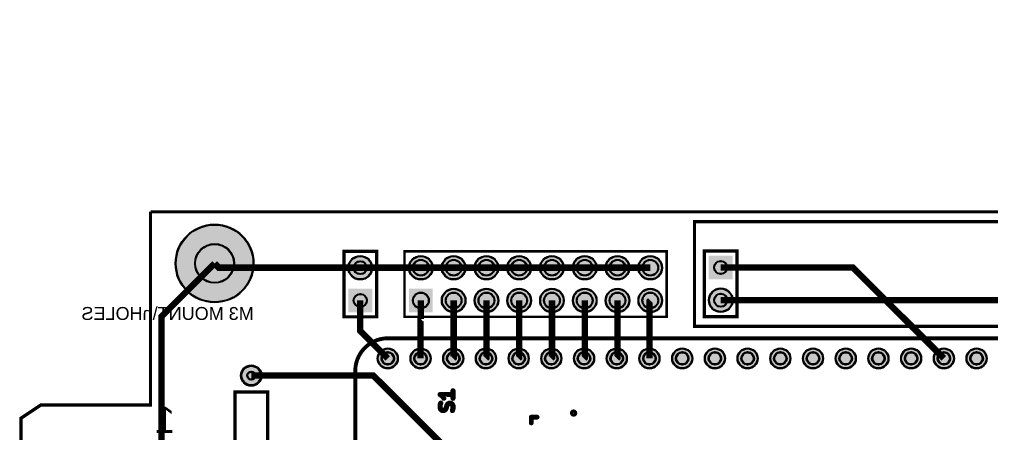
# Model space of a CAD drawing. Header units: millimetres. Extents: x -10 to 141, y -75 to 15.
# Drawn here: x -0.1 to 75.2, y -17.2 to 14.9 of the extents above; entities that cross this region are included whole.
import ezdxf

# ---------------------------------------------------------------- set-up
doc = ezdxf.new("R2010")
doc.units = ezdxf.units.MM
for name, color, linetype, true_color in [('BoardOutLine', 7, 'Continuous', 0xff00ff), ('BottomLayer', 7, 'Continuous', 0x0000ff), ('BottomSolderMaskLayer', 7, 'Continuous', 0xaa00ff), ('Multi-Layer', 7, 'Continuous', 0xc0c0c0), ('TopLayer', 7, 'Continuous', 0xff0000), ('TopSilkLayer', 7, 'Continuous', 0xffcc00), ('TopSolderMaskLayer', 7, 'Continuous', 0x800080)]:
    doc.layers.add(name, color=color, linetype=linetype, true_color=true_color)
doc.styles.get("Standard").update_dxf_attribs({"font": 'arial.ttf'})

msp = doc.modelspace()

# ---------------------------------------------------------------- hatches: boundary and pattern name
at = {"layer": 'BottomSolderMaskLayer'}
for points in [[(11.975, -4, 1), (18.025, -4, 1)], [(25.364, -4.333, 1), (27.214, -4.333, 1)], [(30.063, -4.333, 1), (31.913, -4.333, 1)], [(32.603, -4.333, 1), (34.453, -4.333, 1)], [(35.143, -4.333, 1), (36.993, -4.333, 1)], [(37.683, -4.333, 1), (39.533, -4.333, 1)], [(40.223, -4.333, 1), (42.073, -4.333, 1)], [(42.763, -4.333, 1), (44.613, -4.333, 1)], [(45.303, -4.333, 1), (47.153, -4.333, 1)], [(47.843, -4.333, 1), (49.693, -4.333, 1)], [(55.155, -3.393), (55.155, -5.243), (53.304, -5.243), (53.304, -3.393)], [(25.364, -7.799), (25.364, -5.948), (27.214, -5.948), (27.214, -7.799)], [(30.063, -5.948), (31.913, -5.948), (31.913, -7.799), (30.063, -7.799)], [(32.603, -6.873, 1), (34.453, -6.873, 1)], [(35.143, -6.873, 1), (36.993, -6.873, 1)], [(37.683, -6.873, 1), (39.533, -6.873, 1)], [(40.223, -6.873, 1), (42.073, -6.873, 1)], [(42.763, -6.873, 1), (44.613, -6.873, 1)], [(45.303, -6.873, 1), (47.153, -6.873, 1)], [(47.843, -6.873, 1), (49.693, -6.873, 1)], [(53.304, -6.858, 1), (55.155, -6.858, 1)], [(27.638, -11.367, 1), (29.212, -11.367, 1)], [(30.173, -11.367, 1), (31.748, -11.367, 1)], [(32.708, -11.367, 1), (34.283, -11.367, 1)], [(35.243, -11.367, 1), (36.818, -11.367, 1)], [(37.779, -11.367, 1), (39.353, -11.367, 1)], [(40.314, -11.367, 1), (41.888, -11.367, 1)], [(42.849, -11.367, 1), (44.424, -11.367, 1)], [(45.384, -11.367, 1), (46.959, -11.367, 1)], [(47.919, -11.367, 1), (49.494, -11.367, 1)], [(50.455, -11.367, 1), (52.029, -11.367, 1)], [(52.99, -11.367, 1), (54.565, -11.367, 1)], [(55.525, -11.367, 1), (57.1, -11.367, 1)], [(58.06, -11.367, 1), (59.635, -11.367, 1)], [(60.595, -11.367, 1), (62.17, -11.367, 1)], [(63.131, -11.367, 1), (64.705, -11.367, 1)], [(65.666, -11.367, 1), (67.241, -11.367, 1)], [(68.201, -11.367, 1), (69.776, -11.367, 1)], [(70.736, -11.367, 1), (72.311, -11.367, 1)], [(73.272, -11.367, 1), (74.846, -11.367, 1)], [(17.043, -12.7, 1), (18.644, -12.7, 1)]]:
    msp.add_hatch(color=256, dxfattribs=at).paths.add_polyline_path(points)
at = {"layer": 'Multi-Layer'}
for points in [[(25.389, -4.333, 1), (27.189, -4.333, 1)], [(30.088, -4.333, 1), (31.888, -4.333, 1)], [(32.628, -4.333, 1), (34.428, -4.333, 1)], [(35.168, -4.333, 1), (36.968, -4.333, 1)], [(37.708, -4.333, 1), (39.508, -4.333, 1)], [(40.248, -4.333, 1), (42.048, -4.333, 1)], [(42.788, -4.333, 1), (44.588, -4.333, 1)], [(45.328, -4.333, 1), (47.128, -4.333, 1)], [(47.868, -4.333, 1), (49.668, -4.333, 1)], [(55.129, -3.418), (55.129, -5.218), (53.329, -5.218), (53.329, -3.418)], [(25.389, -7.773), (25.389, -5.973), (27.189, -5.973), (27.189, -7.773)], [(30.088, -5.973), (31.888, -5.973), (31.888, -7.773), (30.088, -7.773)], [(32.628, -6.873, 1), (34.428, -6.873, 1)], [(35.168, -6.873, 1), (36.968, -6.873, 1)], [(37.708, -6.873, 1), (39.508, -6.873, 1)], [(40.248, -6.873, 1), (42.048, -6.873, 1)], [(42.788, -6.873, 1), (44.588, -6.873, 1)], [(45.328, -6.873, 1), (47.128, -6.873, 1)], [(47.868, -6.873, 1), (49.668, -6.873, 1)], [(53.329, -6.858, 1), (55.129, -6.858, 1)], [(27.663, -11.367, 1), (29.187, -11.367, 1)], [(30.198, -11.367, 1), (31.722, -11.367, 1)], [(32.734, -11.367, 1), (34.258, -11.367, 1)], [(35.269, -11.367, 1), (36.793, -11.367, 1)], [(37.804, -11.367, 1), (39.328, -11.367, 1)], [(40.339, -11.367, 1), (41.863, -11.367, 1)], [(42.874, -11.367, 1), (44.398, -11.367, 1)], [(45.409, -11.367, 1), (46.933, -11.367, 1)], [(47.945, -11.367, 1), (49.469, -11.367, 1)], [(50.48, -11.367, 1), (52.004, -11.367, 1)], [(53.015, -11.367, 1), (54.539, -11.367, 1)], [(55.55, -11.367, 1), (57.074, -11.367, 1)], [(58.086, -11.367, 1), (59.61, -11.367, 1)], [(60.621, -11.367, 1), (62.145, -11.367, 1)], [(63.156, -11.367, 1), (64.68, -11.367, 1)], [(65.691, -11.367, 1), (67.215, -11.367, 1)], [(68.227, -11.367, 1), (69.751, -11.367, 1)], [(70.762, -11.367, 1), (72.286, -11.367, 1)], [(73.297, -11.367, 1), (74.821, -11.367, 1)], [(17.094, -12.7, 1), (18.594, -12.7, 1)]]:
    msp.add_hatch(color=256, dxfattribs=at).paths.add_polyline_path(points)
at = {"layer": 'TopSolderMaskLayer'}
for points in [[(11.975, -4, 1), (18.025, -4, 1)], [(25.364, -4.333, 1), (27.214, -4.333, 1)], [(30.063, -4.333, 1), (31.913, -4.333, 1)], [(32.603, -4.333, 1), (34.453, -4.333, 1)], [(35.143, -4.333, 1), (36.993, -4.333, 1)], [(37.683, -4.333, 1), (39.533, -4.333, 1)], [(40.223, -4.333, 1), (42.073, -4.333, 1)], [(42.763, -4.333, 1), (44.613, -4.333, 1)], [(45.303, -4.333, 1), (47.153, -4.333, 1)], [(47.843, -4.333, 1), (49.693, -4.333, 1)], [(55.155, -3.393), (55.155, -5.243), (53.304, -5.243), (53.304, -3.393)], [(25.364, -7.799), (25.364, -5.948), (27.214, -5.948), (27.214, -7.799)], [(30.063, -5.948), (31.913, -5.948), (31.913, -7.799), (30.063, -7.799)], [(32.603, -6.873, 1), (34.453, -6.873, 1)], [(35.143, -6.873, 1), (36.993, -6.873, 1)], [(37.683, -6.873, 1), (39.533, -6.873, 1)], [(40.223, -6.873, 1), (42.073, -6.873, 1)], [(42.763, -6.873, 1), (44.613, -6.873, 1)], [(45.303, -6.873, 1), (47.153, -6.873, 1)], [(47.843, -6.873, 1), (49.693, -6.873, 1)], [(53.304, -6.858, 1), (55.155, -6.858, 1)], [(27.638, -11.367, 1), (29.212, -11.367, 1)], [(30.173, -11.367, 1), (31.748, -11.367, 1)], [(32.708, -11.367, 1), (34.283, -11.367, 1)], [(35.243, -11.367, 1), (36.818, -11.367, 1)], [(37.779, -11.367, 1), (39.353, -11.367, 1)], [(40.314, -11.367, 1), (41.888, -11.367, 1)], [(42.849, -11.367, 1), (44.424, -11.367, 1)], [(45.384, -11.367, 1), (46.959, -11.367, 1)], [(47.919, -11.367, 1), (49.494, -11.367, 1)], [(50.455, -11.367, 1), (52.029, -11.367, 1)], [(52.99, -11.367, 1), (54.565, -11.367, 1)], [(55.525, -11.367, 1), (57.1, -11.367, 1)], [(58.06, -11.367, 1), (59.635, -11.367, 1)], [(60.595, -11.367, 1), (62.17, -11.367, 1)], [(63.131, -11.367, 1), (64.705, -11.367, 1)], [(65.666, -11.367, 1), (67.241, -11.367, 1)], [(68.201, -11.367, 1), (69.776, -11.367, 1)], [(70.736, -11.367, 1), (72.311, -11.367, 1)], [(73.272, -11.367, 1), (74.846, -11.367, 1)], [(17.043, -12.7, 1), (18.644, -12.7, 1)]]:
    msp.add_hatch(color=256, dxfattribs=at).paths.add_polyline_path(points)

# ---------------------------------------------------------------- linework, layer by layer
at = {"layer": 'BoardOutLine', "const_width": 0.254}
for points in [[(100, -75.063), (10.033, -75.184), (10.033, -66.04), (10.033, -66.04), (10.033, -58.039), (1.524, -58.039), (0, -57.023), (0, -33.528), (0, -21.082), (10.033, -21.082), (10.033, -20.066), (0, -20.066), (0, -16.002), (0.762, -15.494), (1.524, -14.986), (3.683, -14.986), (10.033, -14.986), (10.033, -8.001), (10.033, -8.001), (10.033, 0)], [(10.033, 0), (100, 0), (100, -75)]]:
    msp.add_lwpolyline(points, dxfattribs=at)
at = {"layer": 'BottomLayer', "const_width": 0.5}
for points in [[(10.884, -18.542), (10.884, -8.116), (15, -4)], [(28.425, -11.367), (26.289, -9.231), (26.289, -6.873)], [(30.988, -6.873), (30.988, -8.324)], [(33.496, -11.367), (33.528, -11.334), (33.528, -6.873)], [(36.031, -11.367), (36.068, -11.329), (36.068, -6.873)], [(38.566, -11.367), (38.608, -11.325), (38.608, -6.873)], [(41.101, -11.367), (41.148, -11.32), (41.148, -6.873)], [(43.636, -11.367), (43.688, -11.315), (43.688, -6.873)], [(46.171, -11.367), (46.228, -11.31), (46.228, -6.873)], [(48.707, -11.367), (48.707, -6.934), (48.768, -6.873)], [(93.188, -43.688), (93.188, -15.839), (84.208, -6.858), (54.229, -6.858)], [(30.96, -11.367), (30.96, -8.351), (30.988, -8.324)]]:
    msp.add_lwpolyline(points, dxfattribs=at)
at = {"layer": 'BottomSolderMaskLayer'}
for centre, radius in [((15, -4), 3.025), ((15, -4), 1.513), ((26.289, -4.333), 0.925), ((30.988, -4.333), 0.925), ((30.988, -4.333), 0.617), ((33.528, -4.333), 0.925), ((33.528, -4.333), 0.617), ((36.068, -4.333), 0.925), ((36.068, -4.333), 0.617), ((38.608, -4.333), 0.925), ((38.608, -4.333), 0.617), ((41.148, -4.333), 0.925), ((41.148, -4.333), 0.617), ((43.688, -4.333), 0.925), ((43.688, -4.333), 0.617), ((46.228, -4.333), 0.925), ((46.228, -4.333), 0.617), ((48.768, -4.333), 0.925), ((48.768, -4.333), 0.617), ((26.289, -4.333), 0.514), ((54.229, -4.318), 0.514), ((33.528, -6.873), 0.925), ((36.068, -6.873), 0.925), ((38.608, -6.873), 0.925), ((41.148, -6.873), 0.925), ((43.688, -6.873), 0.925), ((46.228, -6.873), 0.925), ((48.768, -6.873), 0.925), ((54.229, -6.858), 0.925), ((26.289, -6.873), 0.514), ((30.988, -6.873), 0.617), ((33.528, -6.873), 0.617), ((36.068, -6.873), 0.617), ((38.608, -6.873), 0.617), ((41.148, -6.873), 0.617), ((43.688, -6.873), 0.617), ((46.228, -6.873), 0.617), ((48.768, -6.873), 0.617), ((54.229, -6.858), 0.514), ((28.425, -11.367), 0.787), ((28.425, -11.367), 0.472), ((30.96, -11.367), 0.787), ((30.96, -11.367), 0.472), ((33.496, -11.367), 0.787), ((33.495, -11.367), 0.472), ((36.031, -11.367), 0.787), ((36.031, -11.367), 0.472), ((38.566, -11.367), 0.787), ((38.566, -11.367), 0.472), ((41.101, -11.367), 0.787), ((41.101, -11.367), 0.472), ((43.636, -11.367), 0.787), ((43.636, -11.367), 0.472), ((46.171, -11.367), 0.787), ((46.172, -11.367), 0.472), ((48.707, -11.367), 0.787), ((48.707, -11.367), 0.472), ((51.242, -11.367), 0.787), ((51.242, -11.367), 0.472), ((53.777, -11.367), 0.787), ((53.777, -11.367), 0.472), ((56.312, -11.367), 0.787), ((56.312, -11.367), 0.472), ((58.848, -11.367), 0.787), ((58.848, -11.367), 0.472), ((61.383, -11.367), 0.787), ((61.383, -11.367), 0.472), ((63.918, -11.367), 0.787), ((63.918, -11.367), 0.472), ((66.453, -11.367), 0.787), ((66.453, -11.367), 0.472), ((68.989, -11.367), 0.787), ((68.988, -11.367), 0.472), ((71.524, -11.367), 0.787), ((71.524, -11.367), 0.472), ((74.059, -11.367), 0.787), ((74.059, -11.367), 0.472), ((17.844, -12.7), 0.801), ((17.844, -12.7), 0.32)]:
    msp.add_circle(centre, radius, dxfattribs=at)
at = {"layer": 'Multi-Layer'}
for centre, radius in [((15, -4), 3), ((15, -4), 1.5), ((26.289, -4.333), 0.9), ((30.988, -4.333), 0.9), ((30.988, -4.333), 0.6), ((33.528, -4.333), 0.9), ((33.528, -4.333), 0.6), ((36.068, -4.333), 0.9), ((36.068, -4.333), 0.6), ((38.608, -4.333), 0.9), ((38.608, -4.333), 0.6), ((41.148, -4.333), 0.9), ((41.148, -4.333), 0.6), ((43.688, -4.333), 0.9), ((43.688, -4.333), 0.6), ((46.228, -4.333), 0.9), ((46.228, -4.333), 0.6), ((48.768, -4.333), 0.9), ((48.768, -4.333), 0.6), ((26.289, -4.333), 0.5), ((54.229, -4.318), 0.5), ((33.528, -6.873), 0.9), ((36.068, -6.873), 0.9), ((38.608, -6.873), 0.9), ((41.148, -6.873), 0.9), ((43.688, -6.873), 0.9), ((46.228, -6.873), 0.9), ((48.768, -6.873), 0.9), ((54.229, -6.858), 0.9), ((26.289, -6.873), 0.5), ((30.988, -6.873), 0.6), ((33.528, -6.873), 0.6), ((36.068, -6.873), 0.6), ((38.608, -6.873), 0.6), ((41.148, -6.873), 0.6), ((43.688, -6.873), 0.6), ((46.228, -6.873), 0.6), ((48.768, -6.873), 0.6), ((54.229, -6.858), 0.5), ((28.425, -11.367), 0.762), ((28.425, -11.367), 0.457), ((30.96, -11.367), 0.762), ((30.96, -11.367), 0.457), ((33.496, -11.367), 0.762), ((33.495, -11.367), 0.457), ((36.031, -11.367), 0.762), ((36.031, -11.367), 0.457), ((38.566, -11.367), 0.762), ((38.566, -11.367), 0.457), ((41.101, -11.367), 0.762), ((41.101, -11.367), 0.457), ((43.636, -11.367), 0.762), ((43.636, -11.367), 0.457), ((46.171, -11.367), 0.762), ((46.172, -11.367), 0.457), ((48.707, -11.367), 0.762), ((48.707, -11.367), 0.457), ((51.242, -11.367), 0.762), ((51.242, -11.367), 0.457), ((53.777, -11.367), 0.762), ((53.777, -11.367), 0.457), ((56.312, -11.367), 0.762), ((56.312, -11.367), 0.457), ((58.848, -11.367), 0.762), ((58.848, -11.367), 0.457), ((61.383, -11.367), 0.762), ((61.383, -11.367), 0.457), ((63.918, -11.367), 0.762), ((63.918, -11.367), 0.457), ((66.453, -11.367), 0.762), ((66.453, -11.367), 0.457), ((68.989, -11.367), 0.762), ((68.988, -11.367), 0.457), ((71.524, -11.367), 0.762), ((71.524, -11.367), 0.457), ((74.059, -11.367), 0.762), ((74.059, -11.367), 0.457), ((17.844, -12.7), 0.75), ((17.844, -12.7), 0.3)]:
    msp.add_circle(centre, radius, dxfattribs=at)
at = {"layer": 'TopLayer', "const_width": 0.5}
for points in [[(26.289, -4.333), (15.333, -4.333), (15, -4)], [(30.988, -4.333), (26.289, -4.333)], [(33.528, -4.333), (30.988, -4.333)], [(33.528, -4.333), (36.068, -4.333)], [(36.068, -4.333), (38.608, -4.333)], [(38.608, -4.333), (41.148, -4.333)], [(41.148, -4.333), (43.688, -4.333)], [(43.688, -4.333), (46.228, -4.333)], [(46.228, -4.333), (48.768, -4.333)], [(71.524, -11.367), (64.475, -4.318), (54.229, -4.318)], [(48.768, -34.163), (27.305, -12.7), (17.844, -12.7)]]:
    msp.add_lwpolyline(points, dxfattribs=at)
at = {"layer": 'TopSilkLayer'}
for points, const_width in [([(52.197, -0.762), (91.44, -0.762), (91.44, -8.89), (52.197, -8.89), (52.197, -0.762)], 0.254), ([(25.019, -8.143), (25.019, -3.063), (27.559, -3.063), (27.559, -8.143), (25.019, -8.143)], 0.254), ([(29.718, -8.143), (50.038, -8.143), (50.038, -3.063), (29.718, -3.063), (29.718, -8.143)], 0.203), ([(55.499, -3.048), (55.499, -8.128), (52.959, -8.128), (52.959, -3.048), (55.499, -3.048)], 0.254), ([(16.574, -19.05), (16.574, -13.97), (19.114, -13.97), (19.114, -19.05), (16.574, -19.05)], 0.254), ([(33.536, -13.837), (33.554, -13.885), (33.554, -14.455), (33.516, -14.52), (33.466, -14.529), (33.422, -14.504), (33.404, -14.455), (33.404, -14.245), (32.709, -14.245), (32.784, -14.326), (32.84, -14.447), (32.828, -14.497), (32.787, -14.527), (32.736, -14.524), (32.657, -14.405), (32.576, -14.324), (32.42, -14.215), (32.406, -14.165), (32.427, -14.119), (32.473, -14.096), (33.404, -14.095), (33.409, -13.86), (33.441, -13.82), (33.492, -13.811), (33.536, -13.837)], 0.254), ([(33.314, -14.766), (33.417, -14.816), (33.484, -14.878), (33.553, -15.017), (33.554, -15.263), (33.49, -15.452), (33.446, -15.479), (33.396, -15.472), (33.362, -15.434), (33.36, -15.382), (33.404, -15.251), (33.404, -15.044), (33.37, -14.975), (33.271, -14.91), (33.211, -14.91), (33.113, -14.975), (33.074, -15.052), (33.024, -15.246), (32.975, -15.344), (32.895, -15.424), (32.775, -15.48), (32.645, -15.476), (32.542, -15.425), (32.462, -15.346), (32.406, -15.225), (32.406, -14.978), (32.47, -14.789), (32.513, -14.762), (32.564, -14.77), (32.598, -14.808), (32.599, -14.86), (32.556, -14.99), (32.556, -15.198), (32.59, -15.267), (32.689, -15.331), (32.748, -15.331), (32.847, -15.267), (32.885, -15.19), (32.936, -14.996), (32.984, -14.897), (33.046, -14.83), (33.185, -14.761), (33.314, -14.766)], 0.254), ([(40.036, -15.878), (40.054, -15.92), (40.036, -15.962), (39.994, -15.98), (39.605, -15.98), (39.605, -16.369), (39.587, -16.412), (39.545, -16.429), (39.503, -16.412), (39.485, -16.369), (39.485, -15.92), (39.503, -15.878), (39.545, -15.86), (39.994, -15.86), (40.036, -15.878)], 0.254), ([(42.902, -15.471), (42.959, -15.528), (42.98, -15.606), (42.959, -15.683), (42.902, -15.74), (42.824, -15.761), (42.746, -15.74), (42.689, -15.683), (42.668, -15.606), (42.689, -15.528), (42.746, -15.471), (42.824, -15.45), (42.902, -15.471)], 0.254)]:
    msp.add_lwpolyline(points, close=True, dxfattribs=dict(at, const_width=const_width))
at = {"layer": 'TopSilkLayer', "const_width": 0.254}
for points in [[(28.429, -9.826), (28.136, -9.844), (27.837, -9.899), (27.547, -9.989), (27.27, -10.114), (27.01, -10.271), (26.771, -10.458), (26.556, -10.673)], [(26.628, -10.53), (26.843, -10.339), (27.077, -10.173), (27.328, -10.034), (27.593, -9.924), (27.869, -9.845), (28.152, -9.797), (28.439, -9.78)], [(93.29, -9.826), (28.429, -9.826)], [(28.439, -9.78), (93.28, -9.78)], [(28.42, -35.804), (28.152, -35.789), (27.869, -35.741), (27.593, -35.662), (27.328, -35.552), (27.077, -35.413), (26.843, -35.247), (26.628, -35.056), (26.437, -34.841), (26.271, -34.607), (26.132, -34.356), (26.022, -34.091), (25.943, -33.815), (25.895, -33.532), (25.879, -33.245), (25.879, -12.341), (25.895, -12.054), (25.943, -11.771), (26.022, -11.495), (26.132, -11.23), (26.271, -10.979), (26.437, -10.744), (26.628, -10.53)], [(26.556, -10.673), (26.369, -10.912), (26.212, -11.172), (26.087, -11.449), (25.997, -11.739), (25.942, -12.037), (25.925, -12.331), (25.928, -33.245), (25.942, -33.548), (25.997, -33.847), (26.087, -34.137), (26.212, -34.414), (26.369, -34.674), (26.556, -34.913), (26.771, -35.127), (27.01, -35.315), (27.27, -35.472), (27.547, -35.597), (27.837, -35.687), (28.136, -35.742), (28.415, -35.758), (93.28, -35.756)]]:
    msp.add_lwpolyline(points, dxfattribs=at)
at = {"layer": 'TopSilkLayer'}
for centre in [(28.425, -11.367), (30.96, -11.367), (33.496, -11.367), (36.031, -11.367), (38.566, -11.367), (41.101, -11.367), (43.636, -11.367), (46.171, -11.367), (48.707, -11.367), (51.242, -11.367), (53.777, -11.367), (56.312, -11.367), (58.848, -11.367), (61.383, -11.367), (63.918, -11.367), (66.453, -11.367), (68.989, -11.367), (71.524, -11.367), (74.059, -11.367)]:
    msp.add_circle(centre, 0.499, dxfattribs=at)
at = {"layer": 'TopSolderMaskLayer'}
for centre, radius in [((15, -4), 3.025), ((15, -4), 1.513), ((26.289, -4.333), 0.925), ((30.988, -4.333), 0.925), ((30.988, -4.333), 0.617), ((33.528, -4.333), 0.925), ((33.528, -4.333), 0.617), ((36.068, -4.333), 0.925), ((36.068, -4.333), 0.617), ((38.608, -4.333), 0.925), ((38.608, -4.333), 0.617), ((41.148, -4.333), 0.925), ((41.148, -4.333), 0.617), ((43.688, -4.333), 0.925), ((43.688, -4.333), 0.617), ((46.228, -4.333), 0.925), ((46.228, -4.333), 0.617), ((48.768, -4.333), 0.925), ((48.768, -4.333), 0.617), ((26.289, -4.333), 0.514), ((54.229, -4.318), 0.514), ((33.528, -6.873), 0.925), ((36.068, -6.873), 0.925), ((38.608, -6.873), 0.925), ((41.148, -6.873), 0.925), ((43.688, -6.873), 0.925), ((46.228, -6.873), 0.925), ((48.768, -6.873), 0.925), ((54.229, -6.858), 0.925), ((26.289, -6.873), 0.514), ((30.988, -6.873), 0.617), ((33.528, -6.873), 0.617), ((36.068, -6.873), 0.617), ((38.608, -6.873), 0.617), ((41.148, -6.873), 0.617), ((43.688, -6.873), 0.617), ((46.228, -6.873), 0.617), ((48.768, -6.873), 0.617), ((54.229, -6.858), 0.514), ((28.425, -11.367), 0.787), ((28.425, -11.367), 0.472), ((30.96, -11.367), 0.787), ((30.96, -11.367), 0.472), ((33.496, -11.367), 0.787), ((33.495, -11.367), 0.472), ((36.031, -11.367), 0.787), ((36.031, -11.367), 0.472), ((38.566, -11.367), 0.787), ((38.566, -11.367), 0.472), ((41.101, -11.367), 0.787), ((41.101, -11.367), 0.472), ((43.636, -11.367), 0.787), ((43.636, -11.367), 0.472), ((46.171, -11.367), 0.787), ((46.172, -11.367), 0.472), ((48.707, -11.367), 0.787), ((48.707, -11.367), 0.472), ((51.242, -11.367), 0.787), ((51.242, -11.367), 0.472), ((53.777, -11.367), 0.787), ((53.777, -11.367), 0.472), ((56.312, -11.367), 0.787), ((56.312, -11.367), 0.472), ((58.848, -11.367), 0.787), ((58.848, -11.367), 0.472), ((61.383, -11.367), 0.787), ((61.383, -11.367), 0.472), ((63.918, -11.367), 0.787), ((63.918, -11.367), 0.472), ((66.453, -11.367), 0.787), ((66.453, -11.367), 0.472), ((68.989, -11.367), 0.787), ((68.988, -11.367), 0.472), ((71.524, -11.367), 0.787), ((71.524, -11.367), 0.472), ((74.059, -11.367), 0.787), ((74.059, -11.367), 0.472), ((17.844, -12.7), 0.801), ((17.844, -12.7), 0.32)]:
    msp.add_circle(centre, radius, dxfattribs=at)

# ---------------------------------------------------------------- texts
at = {"layer": 'BottomSilkLayer', "text_generation_flag": 2}
for s, height, p in [('M3 MOUNT\\nHOLES', 1, (18.034, -8.382)), ('1', 2.032, (11.938, -17.145))]:
    msp.add_text(s, height=height, dxfattribs=at).set_placement(p)

doc.saveas('drawing.dxf')
